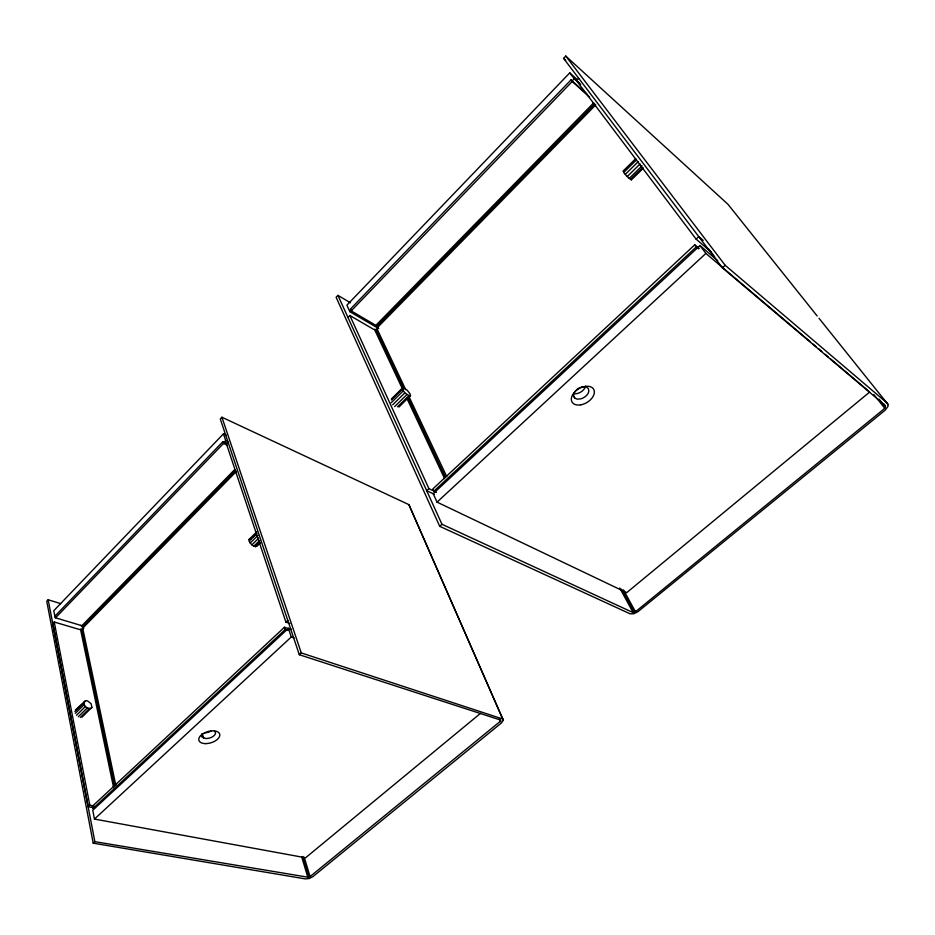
<?xml version="1.0" encoding="UTF-8"?>
<svg xmlns="http://www.w3.org/2000/svg" width="935" height="935" viewBox="0 0 935 935"><rect width="100%" height="100%" fill="white"/><g stroke="black" fill="none" stroke-linecap="round" stroke-linejoin="round"><path stroke-width="1.4" d="M84.372 701.32L84.185 704.628L85.424 706.509L87.247 707.982L90.894 708.473L91.887 707.398L91.139 703.774L87.633 700.934L85.763 700.666L75.49 710.074M402.401 389.124L402.506 388.025L403.511 387.838L407.157 390.152L410.196 394.056L410.021 396.206L404.797 392.91L402.401 389.124L391.344 400.005M565.768 56.065L725.163 265.295L887.56 403.417L887.993 406.468L884.966 410.348L638.044 611.607L633.79 613.792L630.015 613.769L439.719 526.312L336.121 297.283L337.932 295.366L441.951 524.278L632.048 612.098L636.513 610.906L883.668 409.273L885.363 407.111L885.118 405.416L722.404 267.819L563.583 58.356L565.768 56.065L727.979 204.309L817.167 315.995M251.375 538.595L249.037 539.425C249.096 542.954 252.333 545.982 255.664 546.671L259.124 543.06M93.219 843.171L94.867 841.664L309.064 877.404L500.833 720.908L500.073 719.892L299.293 654.722L220.286 418.962L221.922 417.232L408.911 504.655L503.287 720.219L501.429 722.954L312.839 876.679L309.181 878.526L305.371 878.9L93.219 843.171L46.75 601.228L48.153 599.756L60.67 603.624M643.163 168.265L631.382 179.789C629.091 179.017 621.167 170.626 624.264 171.631M226.095 435.044L223.453 433.84L53.786 610.695L55.153 617.696L83.086 626.064M577.339 79.697L569.766 72.86L346.897 305.172L349.877 311.682L378.733 328.571M222.892 441.659L55.188 615.92L55.562 617.801L223.488 443.47L222.892 441.659L226.749 443.389M587.215 94.447L571.005 79.896L350.391 309.158L351.198 310.899L374.806 324.749L378.196 328.302L375.87 329.564L373.521 329.284L349.865 315.504L348.007 317.433M223.699 442.699L225.709 440.607L223.453 433.84M349.877 311.682L351.899 309.578M572.185 80.842L574.207 78.75L569.766 72.86M351.198 310.899L572.197 81.485L571.005 79.896M80.761 625.34L83.776 628.425L79.463 629.489L54.23 622.009L52.804 623.481L88.194 806.73L93.675 807.77M228.011 441.846L226.328 443.576L285.911 622.137L289.85 623.493M711.547 252.275L696.119 239.126L576.463 80.574L578.695 78.259M81.766 625.807L234.662 469.604M375.788 325.438L593.737 102.803M82.689 626.555L235.632 470.445M376.782 326.362L594.753 103.855M83.402 627.478L236.403 471.415M377.623 327.367L595.712 104.919M391.461 398.894L402.506 388.025M249.037 539.425L256.763 531.816M622.979 171.187L635.73 158.634M76.869 709.42L85.763 700.666M392.49 398.684L395.493 395.727M399.502 391.777L403.511 387.838M74.905 711.512L83.811 702.746M253.303 536.69L256.19 533.85M249.166 541.026L256.903 533.406M623.75 172.437L636.525 159.862M75.279 713.393L84.185 704.628M391.146 402.763L403.23 390.888M250.194 542.978L257.943 535.369M625.316 174.354L638.102 161.79M76.506 715.275L85.424 706.509M392.712 404.785L404.797 392.91M251.901 544.836L258.679 538.186M627.303 176.505L640.101 163.952M78.318 716.736L87.247 707.982M394.663 406.596L406.76 394.734M253.876 546.169L259.685 540.477M629.255 178.398L642.053 165.857M80.293 717.426L89.222 708.683M397.562 406.772L408.642 395.926M632.037 178.036L642.812 167.482M255.664 546.671L259.533 542.884M630.728 179.578L642.532 168.031M81.964 717.203L91.887 707.398M398.953 407.041L410.582 395.54M256.856 546.227L260.725 542.44M88.194 806.73L89.807 805.222L93.909 806.017M285.911 622.137L287.84 620.337M435.161 491.67L428.896 488.631L426.722 490.653L434.261 494.288M696.119 239.126L698.784 236.637L703.178 240.412M291.03 629.477L284.45 627.245L92.401 806.25L92.857 808.588L285.222 629.535L287.851 630.435M699.158 248.558L694.74 244.83L432.882 488.888L433.922 491.132L436.423 492.348M433.922 491.132L696.306 246.91L698.515 248.768M291.147 629.255L288.389 628.32L92.752 810.271L94.47 819.072L305.593 857.769L480.461 713.393M717.683 260.596L699.953 245.554L433.174 493.668L437.054 502.13L626.695 592.661L869.702 392.022L830.701 359.017M94.47 819.072L291.288 636.992L294.046 637.915M437.054 502.13L705.89 253.42L810.645 342.046M299.293 654.722L301.269 652.922L503.007 719.097M439.719 526.312L441.951 524.278M722.404 267.819L725.163 265.295M202.264 733.835A7.235 3.892 -16.8 0 0 201.808 736.885L206.039 738.603L209.685 738.042A7.235 3.892 -16.8 0 0 215.541 732.701L214.419 730.925M575.282 391.146A8.357 5.329 -30.9 0 0 573.576 395.774L574.791 398.111L577.035 399.116L580.857 398.859A8.357 5.329 -30.9 0 0 588.793 391.613L588.431 388.691L586.712 387.183L583.452 386.704A8.357 5.329 -30.9 0 0 580.88 387.265M223.488 443.47L227.345 445.2M225.709 440.607L228.362 441.799M337.932 295.366L350.473 302.788M812.866 343.94L816.208 346.768M818.441 348.65L821.783 351.478M825.126 354.307L828.468 357.135M572.197 81.485L589.482 96.995M576.463 80.574L579.7 83.495M574.207 78.75L580.705 84.594M563.583 58.356L565.733 60.307M818.99 318.262L888.25 404.703M883.68 403.85L885.503 406.129M879.005 399.14L885.363 407.111M873.828 394.558L884.72 408.209M708.473 248.722L714.644 256.844M699.953 245.554L705.89 253.42M694.74 244.83L696.306 246.91M572.839 394.815L574.791 398.111M623.528 589.962L635.391 611.63M621.6 589.155L634.152 612.109M619.741 588.033L632.983 612.285M377.132 329.097L405.732 389.708M408.84 396.3L446.766 476.675M375.87 329.564L403.791 388.89M408.139 398.111L445.376 477.201M374.608 329.623L402.482 388.972M406.818 398.205L444.616 478.65M349.865 315.504L428.896 488.631M503.287 720.219L408.911 504.655M499.36 719.003L500.529 721.668M631.067 178.994L631.382 179.789M221.922 417.232L301.269 652.922M288.389 628.32L291.288 636.992M284.45 627.245L285.222 629.535M304.272 857.407L310.175 876.972M302.753 856.448L309.064 877.404M301.631 856.67L307.931 877.638M202.299 733.578L203.585 738.218M82.899 629.056L115.858 785.61M81.777 629.489L114.631 786.09M80.574 629.641L113.626 787.737M54.23 622.009L89.807 805.222M48.153 599.756L94.867 841.664M211.205 730.889A7.211 3.904 -16.7 0 1 204.812 732.841M585.544 386.202A8.333 5.329 -31 0 1 574.16 393.728M576.416 389.93A8.357 5.329 -30.9 0 1 579.77 387.709M205.455 743.617A10.869 5.82 -16.8 0 0 219.713 734.127A10.869 5.82 -16.8 0 0 202.708 733.917A10.869 5.82 -16.8 0 0 205.455 743.617M580.892 404.82A12.564 7.983 -30.9 0 0 593.667 389.264A12.564 7.983 -30.9 0 0 573.973 392.852A12.564 7.983 -30.9 0 0 580.892 404.82"/></g></svg>
